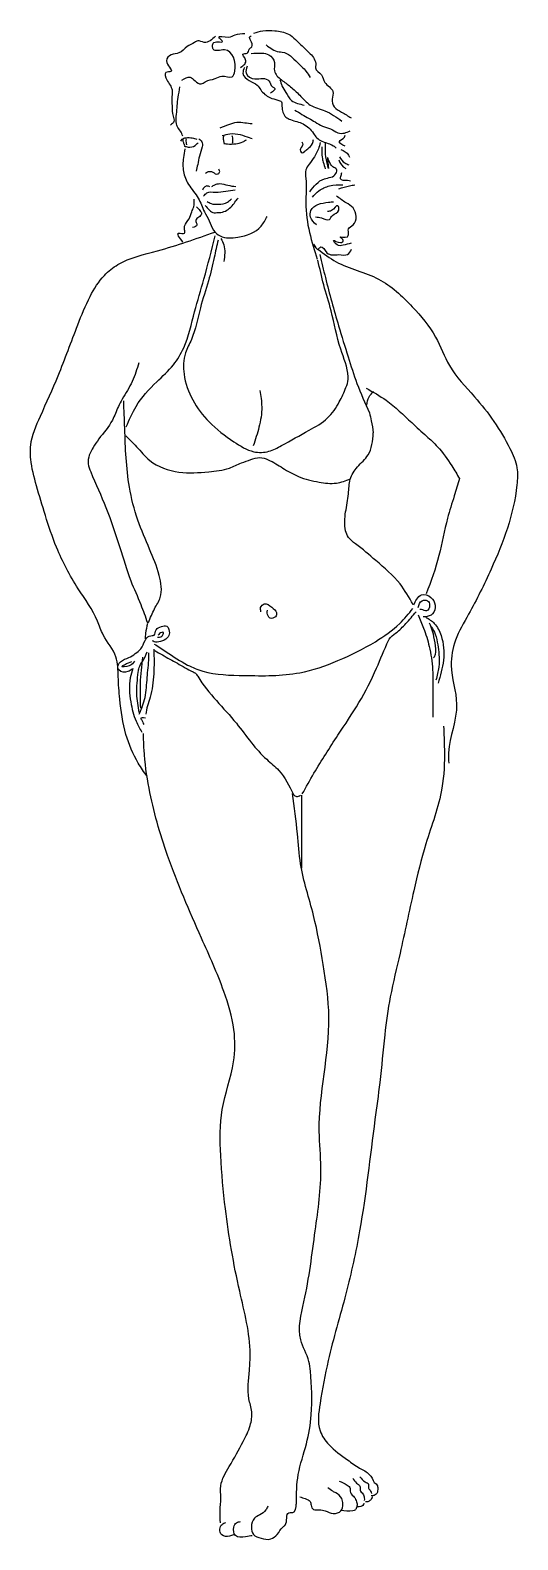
# Model space of a CAD drawing. Header units: millimetres. Extents: x -268 to 296, y 4 to 1750.
import ezdxf

# ---------------------------------------------------------------- set-up
doc = ezdxf.new("R2010")
doc.units = ezdxf.units.MM
doc.layers.add('ceco.net 139', color=7, linetype='Continuous')

msp = doc.modelspace()

# ---------------------------------------------------------------- linework, layer by layer
at = {"layer": 'ceco.net 139'}
for points in [[(-92.9, 1692.1), (-83.3, 1695.6), (-77.6, 1691.3), (-70.6, 1687.8), (-65.8, 1690.4), (-54.5, 1693.9), (-46.6, 1696.9), (-34.8, 1696.1), (-31.7, 1702.6), (-43.5, 1727.1), (-56.6, 1727.9), (-57.5, 1731.4), (-55.8, 1735.8), (-45.7, 1736.7), (-50.1, 1741.9), (-39.2, 1741.9), (-31.3, 1744.5), (-19.9, 1746.3)], [(-9.6, 1746.6), (0.7, 1749.3), (14.6, 1749.3), (30.5, 1745.3), (46.1, 1731.7), (55.7, 1722.7), (62, 1709.8), (61.7, 1706.5), (68.7, 1698.2), (72.6, 1689.6), (81.9, 1679), (80.9, 1670.1), (83.3, 1661.5), (91.9, 1655.2), (102.8, 1648.5)], [(-54, 1743.2), (-67.1, 1735.8), (-74.6, 1737.5), (-78.1, 1735.8), (-86.8, 1731), (-96.4, 1723.6), (-105.1, 1721.4), (-110.8, 1714.4), (-105.6, 1702.2), (-111.3, 1700.9), (-110.4, 1692.6), (-104.3, 1680.8), (-104.3, 1676), (-104.3, 1662), (-103, 1650.6), (-102.1, 1644.5), (-106, 1640.2)], [(-24.9, 1706.8), (-19.2, 1715.8), (-22.2, 1722.4), (-17.3, 1723.4), (-14.9, 1728), (-12, 1730.7), (-13.3, 1738.3), (-14.6, 1741.9), (-12.9, 1743.3)], [(-12.6, 1723.1), (-0.4, 1723.4), (7.9, 1721.4), (14.2, 1712.5), (14.2, 1702.9), (22.2, 1692.6), (32.8, 1684.6), (43.4, 1674.7), (55.7, 1663.4), (72.6, 1656.8), (92.1, 1644.9)], [(-20.6, 1706.8), (-22.2, 1700.2), (-14.9, 1691.6), (-5.7, 1686.3), (-1.7, 1681), (8.9, 1672), (18.2, 1669.1), (22.2, 1667.1), (22.9, 1662.1), (27.5, 1649.5), (32.8, 1646.5), (47.4, 1641.6), (59.3, 1630.6), (63.3, 1625.3), (76.2, 1619), (82.2, 1616.4), (85.8, 1613.4)], [(-17.3, 1708.2), (-18.6, 1700.2), (-8.3, 1693.6), (0.6, 1694.2), (7.9, 1691.3), (11.9, 1684.6), (14.6, 1682.6), (9.6, 1677.3)], [(-91.8, 1627.3), (-94.5, 1633.3), (-98.2, 1638.9), (-99, 1641.6), (-99.1, 1652.8), (-97.2, 1672.4), (-95.1, 1684.3)], [(20.5, 1692.6), (22.9, 1685.6), (27.2, 1678), (34.1, 1668.7), (48.7, 1663.4)], [(-48.5, 1637.2), (-38.5, 1640.9), (-29.2, 1643.6), (-20.1, 1643), (-11.7, 1642)], [(37.8, 1657.5), (54.3, 1647.9), (61.3, 1643.9), (69.9, 1638.9), (79.2, 1635.9), (87.5, 1631.3), (95.1, 1631), (101.7, 1633.6)], [(-94.1, 1621.7), (-92.7, 1623.8), (-88.2, 1625.6), (-80.9, 1625.3), (-75.5, 1624)], [(-73.2, 1624.4), (-69.8, 1620.9), (-69.4, 1615), (-72.5, 1604.3), (-74.6, 1594.6), (-76.5, 1587)], [(-46.2, 1628), (-37.3, 1630.2), (-25.3, 1629.2), (-14.9, 1625.7), (-11.6, 1624.8)], [(-44.1, 1627.6), (-44.6, 1626.9), (-44.9, 1622.8), (-43.9, 1618.8)], [(-34.9, 1628.3), (-34.4, 1625.6), (-34.4, 1621.1), (-34.6, 1619.1)], [(45.9, 1620.9), (46.9, 1617.9), (46.2, 1615.9), (44.2, 1610), (46.2, 1608.3), (48.8, 1609.6), (52.8, 1612.9), (58.1, 1618.9), (59.4, 1623.5)], [(96.1, 1615.8), (89.3, 1621.1), (95.1, 1626.3), (96.1, 1628.4)], [(-89.4, 1612.7), (-91.1, 1602.6), (-91.1, 1586.6), (-85.2, 1571.6), (-73.9, 1555.6), (-66.8, 1540.1), (-61.3, 1529.5), (-56.4, 1518.7), (-48.5, 1512), (-28.1, 1510.6), (-1.3, 1523.3), (5.9, 1534.7)], [(-90.3, 1616), (-85.7, 1614.8), (-77.7, 1616.6), (-74.2, 1619.8)], [(-44.2, 1619.1), (-40.1, 1618.4), (-30.6, 1618.7), (-22.5, 1620.8), (-18.2, 1623.3)], [(67.1, 1619.9), (65.1, 1612.6), (60.4, 1603.7), (54.5, 1595), (50.5, 1588.4), (50.5, 1578.5), (50.5, 1550.3), (54.8, 1515.9), (63.8, 1485.1)], [(55.1, 1562.9), (72, 1578.1), (85.3, 1584.1), (86, 1589.4), (81.7, 1592.1), (75.7, 1602.3), (76, 1596.4), (76.7, 1590.1), (74.4, 1600), (73.4, 1620.6)], [(69.1, 1614.9), (69.4, 1603), (70.7, 1597.4), (73, 1589.7)], [(90.9, 1611.9), (99.9, 1605.6), (100.9, 1603.3)], [(-65.6, 1584.6), (-63.2, 1586), (-58.7, 1586.5), (-55.6, 1584.9), (-54.2, 1583.9), (-51.8, 1583.7), (-49.2, 1585.6), (-50.2, 1589.4)], [(88.6, 1600), (93.6, 1592.1), (96.9, 1590.1)], [(89.3, 1603.7), (95.6, 1596.4), (100.2, 1594.4)], [(-58.4, 1569.1), (-54.7, 1571.2), (-49.1, 1572.5), (-39.9, 1570.7), (-30.6, 1569.1)], [(58.1, 1556.9), (65.7, 1564.2), (78, 1569.9), (93.3, 1571.2)], [(88.6, 1566.6), (100.9, 1569.9), (107.2, 1571.2)], [(91.9, 1585.1), (90.6, 1580.5), (90.3, 1578.5), (98.9, 1576.5), (102.2, 1575.8)], [(-91.6, 1504.8), (-96.5, 1515.4), (-89.8, 1515.4), (-89.8, 1519), (-89.8, 1523.5), (-84.5, 1531.9), (-81.4, 1539.9), (-79.2, 1545.7), (-78.7, 1554.6)], [(-60.5, 1569), (-64, 1569.8), (-66.9, 1568.4), (-68.9, 1564.9)], [(-67.7, 1558.1), (-63.9, 1561.9), (-54, 1562.6), (-42, 1563.9), (-31.4, 1565.4)], [(-63.8, 1552), (-59, 1549.5), (-50.5, 1548.7), (-40.1, 1551.2), (-35.6, 1554.8)], [(-30.5, 1552.7), (-27.6, 1556.3)], [(102.9, 1503.6), (93.6, 1501.3), (86.6, 1501.6), (82.7, 1506.9), (90.6, 1504.3), (93.9, 1506.6), (90.3, 1510.6), (98.6, 1511.2), (99.9, 1513.9), (99.9, 1520.2), (105.2, 1524.8), (105.2, 1544.4), (97.2, 1550.3), (86, 1558.3)], [(-76, 1545.7), (-72, 1541.3), (-70.2, 1537.7), (-73.4, 1533.7), (-76.9, 1530.1), (-75.6, 1524.8), (-80.5, 1521.7)], [(-66.1, 1547.4), (-61.1, 1541.9), (-55.6, 1538.8), (-52.5, 1539), (-47.7, 1539.3), (-41, 1541.7), (-34.8, 1546.9), (-30.5, 1552.7)], [(62.8, 1524.8), (56.1, 1533.8), (56.5, 1541.4), (64.4, 1548.3), (76.7, 1551), (82.7, 1551.6)], [(61.8, 1534.1), (68.7, 1532.8), (78, 1531.1), (81.3, 1535.7), (88.6, 1541.7), (87.6, 1547), (80.3, 1541.4), (75.7, 1540.4)], [(-157.3, 1291.2), (-145.8, 1315), (-122, 1343.4), (-102.7, 1363), (-90.8, 1382.7), (-78.1, 1424.4), (-67.4, 1462.2), (-54.3, 1512.2)], [(-51, 1507.3), (-55.5, 1487.2), (-62.1, 1460.1), (-71.5, 1428.9), (-81.8, 1392.4), (-88.8, 1376.8), (-90.4, 1352.2), (-61.4, 1297.1), (-32.7, 1274.1), (-9.7, 1262.6), (7.9, 1263), (22.3, 1269.6), (54.3, 1287.3), (75.7, 1301.6), (89.2, 1320.1), (97, 1336.9), (99.5, 1346.3), (99.5, 1349.2), (90.9, 1381.2), (79.8, 1425.5), (71.2, 1455.6), (64.6, 1483.9)], [(-47.7, 1508.9), (-44.4, 1501.9), (-44.4, 1482.3)], [(59.4, 1502.6), (65.1, 1497), (67.7, 1499.3), (75, 1492.7), (88.6, 1490.4), (98.9, 1490.7), (103.5, 1496.6)], [(66.6, 1490.5), (73.2, 1463.8), (88.4, 1408), (99.5, 1372.3), (109.7, 1341.5), (124.1, 1307.7)], [(-142.6, 1365.5), (-150.4, 1343.8), (-161.8, 1323.3), (-166.4, 1314.7), (-173.3, 1299.1), (-188.9, 1277.3), (-195.5, 1267.5), (-200, 1258.5), (-201.3, 1248.6), (-198.4, 1239.2), (-180.7, 1197.9), (-164.7, 1151.9), (-152, 1113.4), (-140.5, 1085.9), (-132.7, 1064.6)], [(-2.6, 1333.3), (-0.5, 1314.5), (-3.7, 1290.9), (-10.3, 1269.5)], [(120.4, 1336), (143.4, 1322), (173, 1296.2), (190.2, 1280.6), (203, 1268.3), (219.4, 1246.1), (228.4, 1231.4)], [(121.1, 1316.3), (123.7, 1326.1), (128.8, 1332.2)], [(-131.4, 1065), (-124.5, 1081), (-117.9, 1094.1), (-119.1, 1119.5), (-130.2, 1149.9), (-143.8, 1183.5), (-153.6, 1221.7), (-159, 1289.6), (-160.2, 1321.2)], [(124.1, 1307.7), (126.2, 1298.2), (128.6, 1284.2)], [(174.6, 1085.9), (159.5, 1109.7), (131.5, 1136.7), (108.1, 1156), (99.9, 1163.4), (96.6, 1171.2), (96.6, 1192.9), (99.9, 1213.9), (102, 1230.7), (110.2, 1244.9), (122.5, 1258.8), (128.6, 1284.2)], [(228.4, 1231.4), (222.3, 1211.4), (214.5, 1185.6), (204.6, 1142.5), (189.8, 1098.2)], [(-1.4, 1077.6), (-1.8, 1082.3), (2.5, 1086.6), (11.1, 1082.7), (16.5, 1076.5), (15.4, 1071.8), (9.1, 1070.2), (6.8, 1072.6), (6, 1079.2)], [(175.3, 1085.5), (178.9, 1092.1), (184.3, 1097.2), (195.3, 1094.1), (200, 1085.1), (197.2, 1075), (188.6, 1071.8), (186.3, 1071.8)], [(180.4, 1082.4), (185.1, 1090.2), (191.4, 1090.2), (193.7, 1085.1), (190.2, 1078.5), (184.3, 1080), (182.4, 1080)], [(-124.9, 1040.2), (-110.9, 1031.2), (-86.2, 1015.9), (-68.7, 1008.9), (-20.6, 1003.8), (43.5, 1007), (87.6, 1021), (131, 1042.9), (159.1, 1064), (174.4, 1081.2)], [(46.4, 866.8), (59.9, 890.7), (87.7, 934.7), (112, 972.5), (132.4, 1012.2), (146.3, 1044.2), (147.1, 1045.7), (154.4, 1052.7), (166.4, 1063.9), (178, 1077.4)], [(180.4, 1073.8), (186.7, 1058.5), (193.3, 1037.5), (197.2, 1010.5), (197.6, 983.2), (197.6, 955.8)], [(189.4, 1071.4), (199.2, 1064), (207, 1050), (209.7, 1021.4), (203.5, 994.9)], [(193.3, 1064.8), (196.8, 1055.4), (199.6, 1041.4), (200, 1028.1), (198.4, 1024.2)], [(-150.5, 1011.4), (-155.3, 1008.4), (-165.7, 1010.2), (-167, 1012.9), (-163.9, 1019.7), (-154.1, 1024.5), (-146.8, 1029.1), (-140.4, 1034.6), (-135.5, 1044.1), (-130.6, 1049.3), (-127.2, 1049.9), (-125.1, 1050.5), (-122.7, 1056.6), (-116.5, 1060.3), (-110.4, 1060.9), (-108, 1056.9), (-108, 1049.9), (-113.2, 1044.7), (-117.5, 1043.2), (-125.1, 1042.9), (-126.9, 1043.8)], [(-132.7, 1063.9), (-134.9, 1052.6), (-135.5, 1046.2)], [(-121.1, 1048.1), (-118.7, 1048.1), (-116.2, 1049.3), (-114.1, 1052.6), (-114.1, 1053.6), (-116.2, 1053.6), (-120.5, 1050.5)], [(195.7, 1060.1), (200.3, 1051.5), (203.1, 1039.4), (204.6, 1028.1), (204.3, 1013.6), (201.1, 998.4)], [(-142.2, 961), (-145, 982.4), (-143.4, 1007.8), (-142.5, 1012.9), (-138.5, 1020), (-133, 1031.3)], [(-142.2, 958.9), (-135.5, 978.4), (-133, 1001.3), (-131.2, 1024.2), (-131.2, 1030)], [(-124, 1032.6), (-115.5, 1027.6), (-98.1, 1017.9), (-80, 1007.9), (-77.3, 1006.4), (-74.6, 1002.9), (-29.8, 948.5), (-12.5, 926.1), (5.3, 906.9), (19.2, 894.1), (36.1, 866.3)], [(-147.7, 1020.3), (-153.8, 1015.1), (-162.4, 1014.2), (-159.3, 1016.3), (-150.8, 1020)], [(-140.5, 966), (-140.8, 994.6), (-138, 1025)], [(-149.8, 1011.7), (-152.6, 1001), (-152, 973.2), (-145.9, 951), (-139.2, 938.1)], [(-134.9, 954.6), (-140.4, 953.7), (-139.8, 952.8), (-137, 947)], [(209.9, 945.3), (210.8, 918.3), (208, 873.5), (189.4, 809.1), (175.4, 754.9), (159.5, 682.6), (148.3, 632.2), (141.8, 588.3), (136.1, 533.2), (130.5, 490.3), (112.8, 361.8), (96.9, 289), (76.4, 211.6), (67, 162.1), (67, 130.4), (77.3, 114.5), (98.8, 96.8), (112.8, 87.4), (124, 80), (129.6, 70.6)], [(-48.2, 24.2), (-48.7, 38), (-47.8, 52.7), (-47.8, 67), (-38, 89.2), (-21.9, 118.2), (-13.9, 136.5), (-12.1, 152.5), (-15.3, 167.5), (-14.8, 200.4), (-13.9, 219.2), (-26, 291.8), (-42.5, 387.2), (-47.9, 448.7), (-46.1, 502.1), (-33.2, 556.9), (-32.7, 594.3), (-44.3, 638.4), (-70.2, 700.2), (-109.4, 795.5), (-130.8, 873.5), (-136.6, 917.7), (-137.3, 936.6)], [(39.7, 46.2), (41.8, 80), (51.2, 115.4), (56.8, 149), (55.8, 199.4), (54, 210.6), (44.6, 235.8), (48.4, 279.7), (61.4, 361.8), (68, 434.6), (66.1, 476.6), (77.2, 608.8), (70.6, 669.5), (59.4, 726.4), (44.5, 786.1), (40.8, 820.7), (35.2, 867.3)], [(36.1, 866.3), (39.8, 863.9), (44.4, 865.5)], [(89.2, 72.4), (98.3, 67.6), (101.9, 63.9), (101.7, 60.5), (105.6, 54.9), (108.8, 49.8), (109.9, 44.5), (108.3, 39.3)], [(105, 75.7), (109.2, 70.1), (113.2, 66.3), (113.5, 61.9), (116.4, 57.6), (118.2, 53.1), (118.1, 49.8)], [(113.2, 77.2), (119, 71.5), (123.1, 68.6), (123, 64.3), (125.5, 60.8), (126.4, 58.1)], [(129.6, 70.6), (133.3, 67), (133.7, 62.7), (132, 57), (129.7, 55.8), (126, 55.1)], [(43.5, 54.1), (49.7, 52), (55.5, 48.9), (56.6, 44.4), (59.5, 39.5), (66.2, 39.1), (72.9, 38), (82.3, 34.9), (91.2, 38), (93.4, 45.6), (92.1, 52.3), (85.2, 58.7), (81.6, 60.5), (75.8, 64.7)], [(127.7, 54.3), (125.3, 50.3), (122.1, 48.5), (119.5, 48.5)], [(107.9, 38.9), (105, 38), (90.9, 38.4)], [(117.7, 46.7), (116.3, 44), (114.1, 42.9), (110.4, 42.5)], [(-33.3, 10.1), (-37.7, 8.7), (-46.6, 10.1), (-48.8, 16.9), (-46.4, 22.3), (-42.2, 24.5)], [(-11.4, 9.2), (-19.2, 7.9), (-30.9, 9.4), (-32.7, 19.2), (-29.6, 24.2), (-24.9, 25.5)]]:
    msp.add_spline(points, degree=3, dxfattribs=at)
for points, start_tangent in [([(4.6, 1733), (19.5, 1725), (23.2, 1724.7), (40.8, 1712.5), (50.7, 1702.5), (55.7, 1695.2)], (-0.738569, 0.674178)), ([(-125.4, 1034.3), (-125.1, 1019.4), (-126.9, 991.9), (-129.7, 978.7), (-132.7, 968.7), (-134.6, 958.9)], (0.127798, 0.9918))]:
    msp.add_spline(points, degree=3, dxfattribs=dict(at, start_tangent=start_tangent))
for points, knots in [([(-91.9, 1623.5), (-91.7, 1622.3), (-91.5, 1620.4), (-90.6, 1618.6), (-89.7, 1616.5)], [0, 0, 0, 0, 0.1345429, 0.2150067, 0.2150067, 0.2150067, 0.2150067]), ([(-88.1, 1624.4), (-88.2, 1622.5), (-88.2, 1620.2), (-87.6, 1617.9), (-87.4, 1617.5)], [0, 0, 0, 0, 0.2103576, 0.2570215, 0.2570215, 0.2570215, 0.2570215]), ([(-133.2, 887.3), (-136.8, 892.3), (-147, 907.2), (-159.8, 936.9), (-164.5, 971.4), (-166.8, 1001.2), (-166.7, 1028.3), (-183.6, 1046.5), (-192.7, 1075.3), (-215.8, 1106.5), (-237.2, 1146.9), (-250.7, 1187.9), (-260.8, 1221.8), (-268.1, 1248.7), (-268.6, 1276.7), (-254.4, 1308.7), (-233.9, 1353.8), (-216.8, 1400.9), (-201, 1440.6), (-185.7, 1465.1), (-159.7, 1485.8), (-113.6, 1495.7), (-76.5, 1508.7), (-54.7, 1516.6)], [0.318664, 0.318664, 0.318664, 0.318664, 0.990982, 2.312228, 3.842456, 4.795143, 5.644602, 6.724029, 7.363158, 8.965254, 10.953802, 12.394608, 13.711526, 14.868643, 15.458564, 16.764385, 18.643017, 20.962049, 22.283295, 23.362475, 24.097191, 25.885973, 28.451439, 28.451439, 28.451439, 28.451439]), ([(64.5, 1496.8), (71.2, 1491.3), (92.2, 1475.7), (136.3, 1466.9), (172.9, 1432.2), (201.7, 1398.7), (215.6, 1357.7), (252.9, 1320.3), (280.3, 1281.7), (296.2, 1245.5), (293.6, 1196.2), (271.9, 1139.3), (243.3, 1081.6), (222.6, 1046.6), (215.4, 1010.1), (231.9, 966.8), (215, 929.5), (215.7, 906.5), (215.8, 902.5)], [0.0128728, 0.0128728, 0.0128728, 0.0128728, 0.0386261, 0.0915916, 0.1420719, 0.186299, 0.222989, 0.2692413, 0.3419477, 0.3653661, 0.3853727, 0.487349, 0.5455118, 0.5790673, 0.6084915, 0.6538353, 0.71073, 0.722734, 0.722734, 0.722734, 0.722734]), ([(-157.6, 1281.1), (-153.5, 1276.9), (-144, 1267.6), (-128.1, 1247.4), (-96.8, 1236.6), (-65.3, 1238.8), (-40.5, 1241.6), (-25.2, 1249.4), (-13.6, 1253.4), (-3, 1256.8), (10.2, 1252.5), (24.1, 1243.3), (42.9, 1232.3), (64.2, 1227.3), (85.1, 1224.7), (96.8, 1229), (102.1, 1231.2)], [0, 0, 0, 0, 0.0177072, 0.0397806, 0.076109, 0.1105943, 0.1349435, 0.1499085, 0.1615063, 0.1719003, 0.1823763, 0.2015537, 0.2221775, 0.2470085, 0.2670022, 0.2839552, 0.2839552, 0.2839552, 0.2839552]), ([(45.4, 865.5), (45.4, 857.1), (45.4, 828.9), (45.4, 800.7), (45.4, 780.9)], [0, 0, 0, 0, 0.927144, 3.113408, 3.113408, 3.113408, 3.113408]), ([(6.7, 43.5), (6, 41.9), (3.9, 37.7), (-2, 33.2), (-10.7, 29.6), (-13.2, 19.9), (-11.2, 9.3), (-0.8, 6), (9.5, 3.7), (18.6, 10.5), (21.7, 18), (30.3, 23.1), (25.7, 38.4), (39.8, 33.8), (39.4, 47.4), (39.7, 46.2)], [0, 0, 0, 0, 0.0052311, 0.0140453, 0.0215945, 0.0322172, 0.0411193, 0.0509197, 0.062098, 0.0714182, 0.0819716, 0.0855961, 0.1004413, 0.1067469, 0.1165235, 0.1165235, 0.1165235, 0.1165235])]:
    msp.add_open_spline(points, degree=3, knots=knots, dxfattribs=at)
msp.add_open_spline([(58.6, 1501.7), (59.5, 1501), (60.4, 1500.2), (61.3, 1499.4)], degree=3, dxfattribs=at)

doc.saveas('drawing.dxf')
